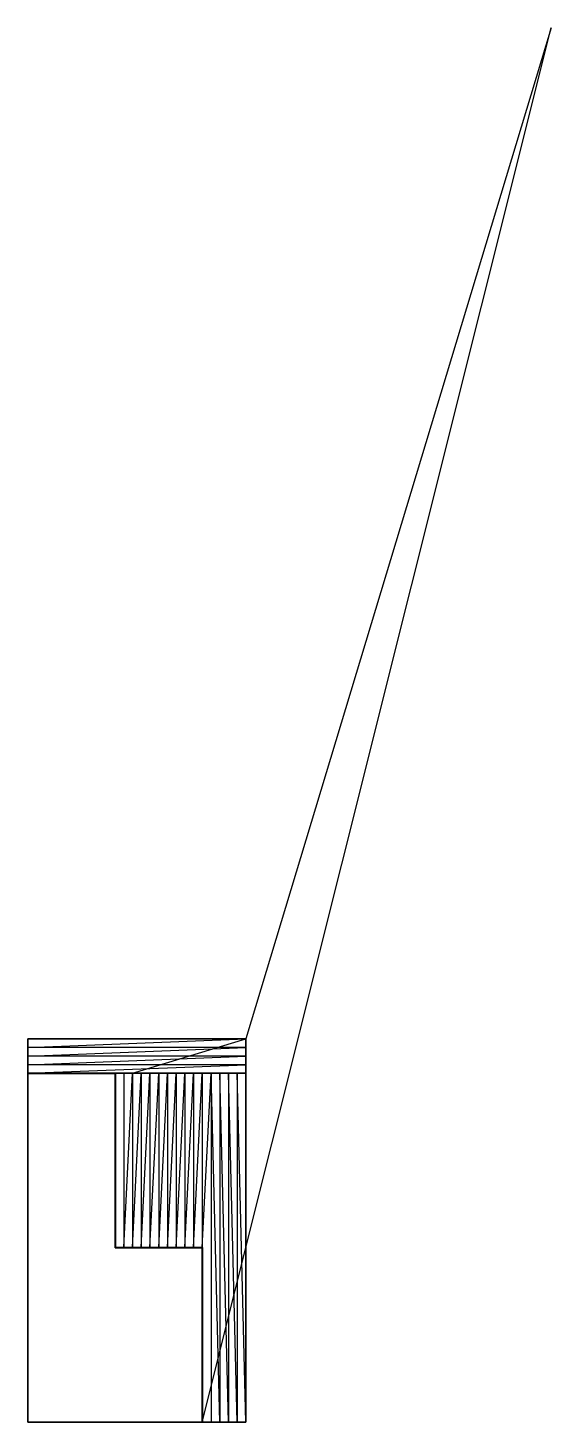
# Model space of a CAD drawing. Header units: metres. Extents: x 0 to 38, y -25 to 76.
import ezdxf

# ---------------------------------------------------------------- set-up
doc = ezdxf.new("R2010")
doc.units = ezdxf.units.M
for name, color, linetype in [('PROFILE', 7, 'Continuous'), ('STOCK', 8, 'Continuous'), ('TOOLPATH_FEED', 3, 'Continuous'), ('TOOLPATH_RAPID', 1, 'Continuous'), ('ZONES_FIN_ALLOWANCE', 2, 'Continuous'), ('ZONES_FINISHED_PART', 4, 'Continuous'), ('ZONES_MTR', 1, 'Continuous'), ('ZONES_TRUE_FACE', 14, 'Continuous')]:
    doc.layers.add(name, color=color, linetype=linetype)

msp = doc.modelspace()

# ---------------------------------------------------------------- linework, layer by layer
msp.add_point((0, 0))
at = {"layer": 'PROFILE'}
for p, q in [((0, 0), (6.35, 0)), ((6.35, 0), (6.35, -12.7)), ((6.35, -12.7), (12.7, -12.7)), ((12.7, -12.7), (12.7, -25.4))]:
    msp.add_line(p, q, dxfattribs=at)
at = {"layer": 'STOCK'}
for p, q in [((0, 2.54), (15.875, 2.54)), ((0, -25.4), (0, 2.54)), ((15.875, 2.54), (15.875, -25.4)), ((15.875, -25.4), (0, -25.4))]:
    msp.add_line(p, q, dxfattribs=at)
at = {"layer": 'TOOLPATH_FEED'}
for p, q in [((15.875, 2.54), (15.875, 1.905)), ((15.875, 2.54), (15.875, 1.27)), ((15.875, 1.905), (0, 1.905)), ((15.875, 1.27), (0, 1.27)), ((15.875, 1.905), (15.875, 0.635)), ((15.875, 1.27), (15.875, 0.0254)), ((15.875, 0.635), (0, 0.635)), ((15.875, 0.0254), (0, 0.0254)), ((0, 0), (6.35, 0)), ((6.35, 0), (6.35, -12.7)), ((6.3754, 0.0254), (6.3754, -12.6746)), ((7.62, 0.0254), (6.985, 0.0254)), ((6.985, 0.0254), (6.985, -12.6746)), ((8.255, 0.0254), (7.62, 0.0254)), ((7.62, 0.0254), (7.62, -12.6746)), ((8.89, 0.0254), (8.255, 0.0254)), ((8.255, 0.0254), (8.255, -12.6746)), ((9.525, 0.0254), (8.89, 0.0254)), ((8.89, 0.0254), (8.89, -12.6746)), ((10.16, 0.0254), (9.525, 0.0254)), ((9.525, 0.0254), (9.525, -12.6746)), ((10.795, 0.0254), (10.16, 0.0254)), ((10.16, 0.0254), (10.16, -12.6746)), ((11.43, 0.0254), (10.795, 0.0254)), ((10.795, 0.0254), (10.795, -12.6746)), ((12.065, 0.0254), (11.43, 0.0254)), ((11.43, 0.0254), (11.43, -12.6746)), ((12.7, 0.0254), (12.065, 0.0254)), ((12.065, 0.0254), (12.065, -12.6746)), ((13.335, 0.0254), (12.7, 0.0254)), ((12.7, 0.0254), (12.7, -12.6746)), ((13.97, 0.0254), (13.335, 0.0254)), ((13.335, 0.0254), (13.335, -25.4)), ((14.605, 0.0254), (13.97, 0.0254)), ((13.97, 0.0254), (13.97, -25.4)), ((15.24, 0.0254), (14.605, 0.0254)), ((14.605, 0.0254), (14.605, -25.4)), ((15.875, 0.0254), (15.24, 0.0254)), ((15.24, 0.0254), (15.24, -25.4)), ((6.35, -12.7), (12.7, -12.7)), ((6.3754, -12.6746), (12.7254, -12.6746)), ((12.7, -12.7), (12.7, -25.4)), ((12.7254, -12.6746), (12.7254, -25.4))]:
    msp.add_line(p, q, dxfattribs=at)
at = {"layer": 'TOOLPATH_RAPID'}
for p, q in [((12.7, -25.4), (38.1, 76.2)), ((38.1, 76.2), (15.875, 2.54)), ((0, 1.905), (15.875, 2.54)), ((7.62, 0.0254), (15.875, 2.54)), ((15.875, 2.54), (15.875, 0.0254)), ((15.875, -25.4), (15.875, 2.54)), ((15.875, 2.54), (15.875, 0)), ((0, 1.27), (15.875, 1.905)), ((0, 0.635), (15.875, 1.27)), ((0, 0.0254), (15.875, 0.635)), ((15.875, 0), (0, 0)), ((15.875, 0.0254), (6.3754, 0.0254)), ((6.985, -12.6746), (7.62, 0.0254)), ((7.62, -12.6746), (8.255, 0.0254)), ((8.255, 0.0254), (7.62, 0.0254)), ((8.255, -12.6746), (8.89, 0.0254)), ((8.89, 0.0254), (8.255, 0.0254)), ((8.89, -12.6746), (9.525, 0.0254)), ((9.525, 0.0254), (8.89, 0.0254)), ((9.525, -12.6746), (10.16, 0.0254)), ((10.16, 0.0254), (9.525, 0.0254)), ((10.16, -12.6746), (10.795, 0.0254)), ((10.795, 0.0254), (10.16, 0.0254)), ((10.795, -12.6746), (11.43, 0.0254)), ((11.43, 0.0254), (10.795, 0.0254)), ((11.43, -12.6746), (12.065, 0.0254)), ((12.065, 0.0254), (11.43, 0.0254)), ((12.065, -12.6746), (12.7, 0.0254)), ((12.7, 0.0254), (12.065, 0.0254)), ((12.7, -12.6746), (13.335, 0.0254)), ((13.335, 0.0254), (12.7, 0.0254)), ((13.97, -25.4), (13.335, 0.0254)), ((14.605, -25.4), (13.97, 0.0254)), ((15.24, -25.4), (14.605, 0.0254)), ((15.875, -25.4), (15.24, 0.0254)), ((15.875, 0.635), (15.875, 0.0254)), ((12.7254, -25.4), (15.875, -25.4)), ((13.335, -25.4), (13.97, -25.4)), ((13.97, -25.4), (14.605, -25.4)), ((14.605, -25.4), (15.24, -25.4)), ((15.24, -25.4), (15.875, -25.4))]:
    msp.add_line(p, q, dxfattribs=at)
at = {"layer": 'ZONES_FIN_ALLOWANCE'}
for p, q in [((6.3754, 0.0254), (0, 0.0254)), ((0, 0.0254), (0, 0)), ((0, 0), (6.35, 0)), ((6.35, 0), (6.35, -12.7)), ((6.3754, -12.6746), (6.3754, 0.0254)), ((6.3754, 0.0254), (6.3754, 0.0254)), ((6.35, -12.7), (12.7, -12.7)), ((12.7254, -12.6746), (6.3754, -12.6746)), ((12.7, -12.7), (12.7, -25.4)), ((12.7254, -25.4), (12.7254, -12.6746)), ((12.7, -25.4), (12.7254, -25.4))]:
    msp.add_line(p, q, dxfattribs=at)
at = {"layer": 'ZONES_FINISHED_PART'}
for p, q in [((6.35, 0), (0, 0)), ((0, 0), (0, -25.4)), ((6.35, -12.7), (6.35, 0)), ((6.35, 0), (6.35, 0)), ((12.7, -12.7), (6.35, -12.7)), ((12.7, -25.4), (12.7, -12.7)), ((0, -25.4), (12.7, -25.4))]:
    msp.add_line(p, q, dxfattribs=at)
at = {"layer": 'ZONES_MTR'}
for p, q in [((6.3754, 0.0254), (6.3754, -12.6746)), ((15.875, 0.0254), (6.3754, 0.0254)), ((6.3754, 0.0254), (6.3754, 0.0254)), ((15.875, -25.4), (15.875, 0.0254)), ((6.3754, -12.6746), (12.7254, -12.6746)), ((12.7254, -12.6746), (12.7254, -25.4)), ((12.7254, -25.4), (15.875, -25.4))]:
    msp.add_line(p, q, dxfattribs=at)
at = {"layer": 'ZONES_TRUE_FACE'}
for p, q in [((15.875, 2.54), (0, 2.54)), ((0, 2.54), (0, 0.0254)), ((15.875, 0.0254), (15.875, 2.54)), ((0, 0.0254), (15.875, 0.0254))]:
    msp.add_line(p, q, dxfattribs=at)

doc.saveas('drawing.dxf')
